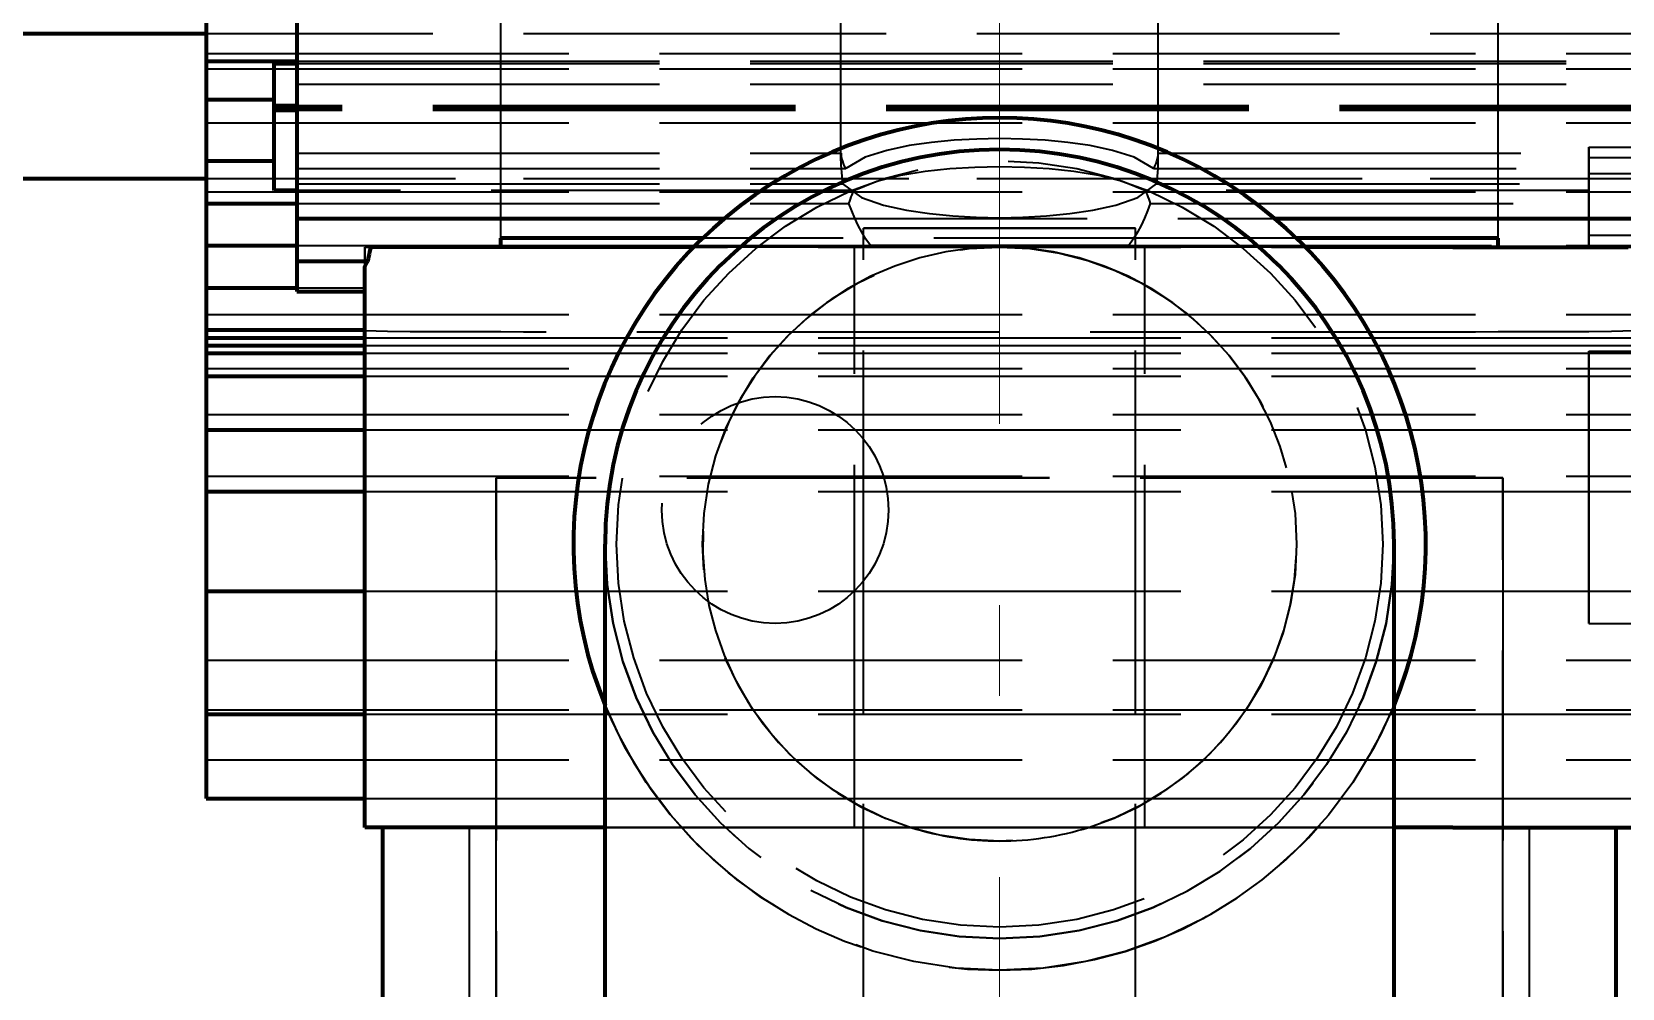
# Model space of a CAD drawing. Header units: millimetres. Extents: x 0 to 2382, y 0 to 420.
# Drawn here: x 306.23 to 323.77, y 348.5 to 359.04 of the extents above; entities that cross this region are included whole.
import ezdxf

# ---------------------------------------------------------------- set-up
doc = ezdxf.new("R2010")
doc.units = ezdxf.units.MM
doc.linetypes.add('IRAM-E-TRAZOS', pattern=[5, 4, -1])
doc.linetypes.add('IRAM-F-TRAZO-PUNTO', pattern=[20, 15, -2, 1, -2])
for name, color, linetype, lineweight in [('01-VISIBLE', 7, 'CONTINUOUS', 70), ('02-OCULTA', 4, 'IRAM-E-TRAZOS', 35), ('03-EJE', 1, 'IRAM-F-TRAZO-PUNTO', 18)]:
    doc.layers.add(name, color=color, linetype=linetype, lineweight=lineweight)

msp = doc.modelspace()

# ---------------------------------------------------------------- linework, layer by layer
at = {"layer": '01-VISIBLE'}
for p, q in [((308.153, 363.291), (308.153, 358.721)), ((309.153, 362.741), (309.153, 356.986)), ((308.153, 359.021), (303.653, 359.021)), ((308.153, 358.721), (309.153, 358.721)), ((308.153, 358.721), (308.153, 358.296)), ((308.903, 358.693), (309.153, 358.693)), ((308.903, 358.296), (308.903, 358.693)), ((308.153, 358.296), (308.903, 358.296)), ((308.153, 358.296), (308.153, 357.621)), ((308.903, 357.621), (308.903, 358.296)), ((309.153, 358.229), (308.903, 358.229)), ((309.153, 358.212), (308.903, 358.212)), ((309.153, 358.197), (308.903, 358.197)), ((309.153, 358.184), (308.903, 358.184)), ((309.153, 358.175), (308.903, 358.175)), ((308.153, 357.621), (308.903, 357.621)), ((308.153, 357.621), (308.153, 357.151)), ((308.903, 357.294), (308.903, 357.621)), ((308.153, 357.421), (304.353, 357.421)), ((309.153, 357.294), (308.903, 357.294)), ((308.153, 357.151), (309.153, 357.151)), ((308.153, 357.151), (308.153, 356.686)), ((309.153, 356.986), (309.153, 356.516)), ((309.153, 356.986), (313.87, 356.986)), ((319.937, 356.986), (324.653, 356.986)), ((311.403, 356.671), (311.403, 356.769)), ((313.63, 356.769), (311.403, 356.769)), ((322.403, 356.769), (320.177, 356.769)), ((322.403, 356.671), (322.403, 356.769)), ((308.153, 356.686), (308.153, 356.221)), ((308.153, 356.686), (309.153, 356.686)), ((313.532, 356.671), (311.903, 356.671)), ((313.532, 356.671), (311.903, 356.671)), ((321.903, 356.671), (320.274, 356.671)), ((321.903, 356.671), (320.274, 356.671)), ((309.153, 356.516), (309.153, 356.181)), ((309.153, 356.516), (309.937, 356.516)), ((309.903, 350.271), (309.903, 356.432)), ((308.153, 356.221), (309.153, 356.221)), ((308.153, 356.221), (308.153, 355.756)), ((309.153, 356.181), (309.903, 356.181)), ((308.153, 355.756), (309.903, 355.756)), ((308.153, 355.756), (308.153, 355.671)), ((308.153, 355.671), (308.153, 355.586)), ((308.153, 355.671), (309.903, 355.671)), ((308.153, 355.586), (308.153, 355.501)), ((308.153, 355.586), (309.903, 355.586)), ((308.153, 355.501), (308.153, 355.246)), ((308.153, 355.501), (309.903, 355.501)), ((308.153, 355.246), (308.153, 354.656)), ((308.153, 355.246), (309.903, 355.246)), ((308.153, 354.656), (308.153, 353.976)), ((308.153, 354.656), (309.903, 354.656)), ((308.153, 353.976), (308.153, 352.876)), ((308.153, 353.976), (309.903, 353.976)), ((308.153, 352.876), (308.153, 351.521)), ((308.153, 352.876), (309.903, 352.876)), ((308.153, 351.521), (308.153, 350.591)), ((308.153, 351.521), (309.903, 351.521)), ((308.153, 350.591), (309.903, 350.591)), ((310.103, 348.221), (310.103, 350.271)), ((312.553, 350.271), (311.903, 350.271)), ((321.903, 350.271), (321.253, 350.271)), ((323.703, 348.221), (323.703, 350.271))]:
    msp.add_line(p, q, dxfattribs=at)
for points in [[(309.937, 356.516), (309.942, 356.542), (309.947, 356.568), (309.953, 356.594), (309.959, 356.62), (309.965, 356.646), (309.972, 356.671)], [(311.903, 356.671), (311.627, 356.671), (311.351, 356.671), (311.075, 356.671), (310.8, 356.671), (310.524, 356.671), (310.248, 356.671), (309.972, 356.671)], [(321.903, 356.671), (322.179, 356.671), (322.455, 356.671), (322.731, 356.671), (323.007, 356.671), (323.283, 356.671), (323.559, 356.671), (323.835, 356.671)], [(309.903, 356.432), (309.904, 356.447), (309.908, 356.462), (309.913, 356.477), (309.92, 356.491), (309.928, 356.504), (309.937, 356.516)], [(312.553, 348.396), (312.553, 348.646), (312.553, 348.896), (312.553, 349.146), (312.553, 349.396), (312.553, 349.646), (312.553, 349.896), (312.553, 350.146), (312.553, 350.396), (312.553, 350.646), (312.553, 350.896), (312.553, 351.146), (312.553, 351.396), (312.553, 351.646), (312.553, 351.896), (312.553, 352.146), (312.553, 352.396), (312.553, 352.646), (312.553, 352.896), (312.553, 353.146), (312.553, 353.396)], [(321.253, 348.396), (321.253, 348.646), (321.253, 348.896), (321.253, 349.146), (321.253, 349.396), (321.253, 349.646), (321.253, 349.896), (321.253, 350.146), (321.253, 350.396), (321.253, 350.646), (321.253, 350.896), (321.253, 351.146), (321.253, 351.396), (321.253, 351.646), (321.253, 351.896), (321.253, 352.146), (321.253, 352.396), (321.253, 352.646), (321.253, 352.896), (321.253, 353.146), (321.253, 353.396)], [(311.903, 350.271), (311.653, 350.271), (311.403, 350.271), (311.153, 350.271), (310.903, 350.271), (310.653, 350.271), (310.403, 350.271), (310.153, 350.271), (309.903, 350.271)], [(321.903, 350.271), (322.153, 350.271), (322.403, 350.271), (322.653, 350.271), (322.903, 350.271), (323.153, 350.271), (323.403, 350.271), (323.653, 350.271), (323.903, 350.271)]]:
    msp.add_lwpolyline(points, dxfattribs=at)
for radius, start, end in [(4.7, -22.2513, -157.7487), (4.35, 0, 180)]:
    msp.add_arc((316.903, 353.396), radius, start, end, dxfattribs=at)
at = {"layer": '02-OCULTA'}
for p, q in [((315.153, 357.621), (315.153, 368.116)), ((318.653, 357.621), (318.653, 368.116)), ((309.153, 358.466), (309.153, 366.001)), ((308.153, 358.806), (308.153, 360.246)), ((311.403, 356.769), (311.403, 360.116)), ((311.403, 356.671), (311.403, 360.116)), ((311.403, 356.769), (311.403, 360.116)), ((322.403, 356.769), (322.403, 360.116)), ((322.403, 356.671), (322.403, 360.116)), ((322.403, 356.769), (322.403, 360.116)), ((325.653, 359.021), (308.153, 359.021)), ((325.653, 359.021), (308.153, 359.021)), ((308.153, 358.806), (325.653, 358.806)), ((308.153, 358.636), (308.153, 358.806)), ((308.153, 358.806), (325.653, 358.806)), ((308.903, 358.693), (308.903, 358.229)), ((309.153, 358.721), (324.653, 358.721)), ((309.153, 358.693), (324.653, 358.693)), ((308.153, 358.636), (325.653, 358.636)), ((308.153, 358.041), (308.153, 358.636)), ((308.153, 358.636), (325.653, 358.636)), ((309.153, 357.536), (309.153, 358.466)), ((309.153, 358.466), (324.653, 358.466)), ((308.903, 358.229), (308.903, 358.212)), ((308.903, 358.212), (308.903, 358.197)), ((308.903, 358.197), (308.903, 358.184)), ((308.903, 358.184), (308.903, 358.175)), ((308.903, 358.175), (308.903, 357.294)), ((324.653, 358.229), (309.153, 358.229)), ((324.653, 358.212), (309.153, 358.212)), ((324.653, 358.197), (309.153, 358.197)), ((324.653, 358.184), (309.153, 358.184)), ((324.653, 358.175), (309.153, 358.175)), ((308.153, 358.041), (325.653, 358.041)), ((308.153, 357.281), (308.153, 358.041)), ((309.153, 357.366), (309.153, 357.706)), ((309.153, 357.706), (309.153, 357.536)), ((309.153, 357.706), (315.155, 357.706)), ((318.651, 357.706), (323.403, 357.706)), ((323.403, 357.771), (324.653, 357.771)), ((323.403, 357.771), (324.653, 357.771)), ((323.403, 357.706), (323.403, 357.536)), ((323.403, 357.366), (323.403, 357.706)), ((323.403, 357.536), (323.403, 357.658)), ((323.403, 357.658), (324.653, 357.658)), ((309.153, 357.536), (315.206, 357.536)), ((318.601, 357.536), (323.403, 357.536)), ((323.403, 357.482), (323.403, 357.294)), ((323.403, 357.482), (324.903, 357.482)), ((325.903, 357.421), (308.153, 357.421)), ((325.653, 357.421), (308.153, 357.421)), ((308.153, 357.281), (325.653, 357.281)), ((308.153, 355.926), (308.153, 357.281)), ((309.153, 356.181), (309.153, 357.366)), ((309.153, 357.366), (315.172, 357.366)), ((315.295, 357.294), (309.153, 357.294)), ((323.403, 357.294), (318.511, 357.294)), ((318.635, 357.366), (323.403, 357.366)), ((323.403, 356.801), (323.403, 357.366)), ((323.403, 357.294), (323.403, 357.151)), ((309.153, 357.151), (315.242, 357.151)), ((318.565, 357.151), (323.403, 357.151)), ((323.403, 357.151), (323.403, 356.686)), ((313.87, 356.986), (319.937, 356.986)), ((311.403, 356.671), (311.403, 356.769)), ((320.177, 356.769), (313.63, 356.769)), ((315.403, 341.53), (315.403, 356.88)), ((318.403, 341.53), (318.403, 356.88)), ((322.403, 356.671), (322.403, 356.769)), ((323.403, 356.801), (324.653, 356.801)), ((308.153, 356.686), (325.653, 356.686)), ((309.153, 356.686), (315.478, 356.686)), ((309.903, 356.432), (309.903, 356.671)), ((309.903, 350.271), (309.903, 356.671)), ((323.903, 356.671), (309.903, 356.671)), ((309.903, 356.671), (309.903, 356.181)), ((309.903, 356.432), (309.903, 356.671)), ((309.903, 355.745), (309.903, 356.671)), ((309.903, 356.221), (309.903, 356.671)), ((309.903, 356.671), (323.903, 356.671)), ((309.972, 356.671), (311.403, 356.671)), ((311.903, 356.671), (311.403, 356.671)), ((322.403, 356.671), (311.403, 356.671)), ((321.903, 356.671), (311.903, 356.671)), ((316.903, 356.671), (313.532, 356.671)), ((320.274, 356.671), (313.532, 356.671)), ((315.303, 350.271), (315.303, 356.671)), ((320.274, 356.671), (316.903, 356.671)), ((318.329, 356.686), (323.403, 356.686)), ((318.503, 350.271), (318.503, 356.671)), ((322.403, 356.671), (321.903, 356.671)), ((322.403, 356.671), (323.835, 356.671)), ((323.403, 356.686), (325.653, 356.686)), ((323.403, 356.671), (323.903, 356.671)), ((323.403, 356.671), (323.903, 356.671)), ((309.903, 356.181), (309.903, 356.432)), ((309.153, 356.221), (309.903, 356.221)), ((309.903, 355.756), (309.903, 356.221)), ((309.153, 356.181), (309.903, 356.181)), ((308.153, 355.926), (325.653, 355.926)), ((308.153, 355.331), (308.153, 355.926)), ((309.903, 355.745), (309.903, 355.756)), ((321.903, 355.733), (311.903, 355.733)), ((308.153, 355.586), (325.653, 355.586)), ((309.903, 355.671), (325.653, 355.671)), ((309.903, 355.586), (325.653, 355.586)), ((323.403, 355.521), (325.903, 355.521)), ((323.403, 355.521), (325.903, 355.521)), ((309.903, 355.501), (325.653, 355.501)), ((308.153, 355.331), (325.653, 355.331)), ((308.153, 354.826), (308.153, 355.331)), ((309.903, 355.246), (325.653, 355.246)), ((308.153, 354.826), (325.653, 354.826)), ((308.153, 354.146), (308.153, 354.826)), ((309.903, 354.656), (325.653, 354.656)), ((308.153, 354.146), (325.653, 354.146)), ((308.153, 352.116), (308.153, 354.146)), ((322.453, 354.126), (311.353, 354.126)), ((311.353, 354.126), (311.353, 348.224)), ((311.353, 354.121), (311.353, 354.126)), ((322.453, 354.121), (311.353, 354.121)), ((311.353, 348.221), (311.353, 354.121)), ((322.453, 354.126), (322.453, 348.224)), ((322.453, 354.121), (322.453, 354.126)), ((322.453, 348.221), (322.453, 354.121)), ((309.903, 353.976), (325.653, 353.976)), ((309.903, 352.876), (325.653, 352.876)), ((323.403, 352.521), (325.903, 352.521)), ((323.403, 352.521), (325.903, 352.521)), ((308.153, 352.116), (325.653, 352.116)), ((308.153, 351.566), (308.153, 352.116)), ((308.153, 351.566), (325.653, 351.566)), ((308.153, 351.016), (308.153, 351.566)), ((309.903, 351.521), (325.653, 351.521)), ((308.153, 351.016), (325.653, 351.016)), ((308.153, 350.591), (308.153, 351.016)), ((308.153, 350.591), (325.653, 350.591)), ((309.903, 350.591), (325.653, 350.591)), ((311.059, 348.221), (311.059, 350.271)), ((321.903, 350.271), (311.903, 350.271)), ((315.924, 350.271), (312.553, 350.271)), ((315.924, 350.271), (317.883, 350.271)), ((321.253, 350.271), (317.883, 350.271)), ((322.747, 348.221), (322.747, 350.271)), ((323.403, 350.271), (323.903, 350.271))]:
    msp.add_line(p, q, dxfattribs=at)
for points in [[(308.153, 359.021), (308.153, 358.755), (308.153, 358.488), (308.153, 358.221), (308.153, 357.955), (308.153, 357.688), (308.153, 357.421)], [(308.153, 357.421), (308.153, 357.688), (308.153, 357.955), (308.153, 358.221), (308.153, 358.488), (308.153, 358.755), (308.153, 359.021)], [(316.903, 357.867), (316.653, 357.862), (316.402, 357.849), (316.153, 357.825), (315.905, 357.789), (315.66, 357.737), (315.421, 357.662), (315.206, 357.536)], [(318.601, 357.536), (318.386, 357.662), (318.147, 357.737), (317.902, 357.789), (317.654, 357.825), (317.404, 357.849), (317.154, 357.862), (316.903, 357.867)], [(315.155, 357.706), (315.155, 357.692), (315.154, 357.678), (315.154, 357.664), (315.154, 357.65), (315.153, 357.636), (315.153, 357.621)], [(315.153, 357.621), (315.154, 357.579), (315.155, 357.536), (315.158, 357.494), (315.162, 357.451), (315.166, 357.409), (315.172, 357.366)], [(315.206, 357.536), (315.193, 357.563), (315.182, 357.591), (315.173, 357.619), (315.165, 357.648), (315.159, 357.677), (315.155, 357.706)], [(318.651, 357.706), (318.647, 357.677), (318.642, 357.648), (318.634, 357.619), (318.625, 357.591), (318.613, 357.563), (318.601, 357.536)], [(318.635, 357.366), (318.64, 357.409), (318.645, 357.451), (318.649, 357.494), (318.651, 357.536), (318.653, 357.579), (318.653, 357.621)], [(318.653, 357.621), (318.653, 357.636), (318.653, 357.65), (318.653, 357.664), (318.652, 357.678), (318.652, 357.692), (318.651, 357.706)], [(323.403, 356.671), (323.403, 356.855), (323.403, 357.038), (323.403, 357.221), (323.403, 357.405), (323.403, 357.588), (323.403, 357.771)], [(323.403, 357.771), (323.403, 357.588), (323.403, 357.405), (323.403, 357.221), (323.403, 357.038), (323.403, 356.855), (323.403, 356.671)], [(323.403, 357.658), (323.403, 357.677), (323.403, 357.696), (323.403, 357.715), (323.403, 357.734), (323.403, 357.753), (323.403, 357.771)], [(323.403, 357.771), (323.403, 357.61), (323.403, 357.448), (323.403, 357.286), (323.403, 357.124), (323.403, 356.963), (323.403, 356.801)], [(315.295, 357.294), (315.548, 357.397), (315.814, 357.463), (316.084, 357.507), (316.356, 357.536), (316.63, 357.553), (316.903, 357.558)], [(316.903, 357.558), (317.177, 357.553), (317.45, 357.536), (317.723, 357.507), (317.993, 357.463), (318.258, 357.397), (318.511, 357.294)], [(323.403, 356.686), (323.403, 356.819), (323.403, 356.952), (323.403, 357.084), (323.403, 357.217), (323.403, 357.349), (323.403, 357.482)], [(315.172, 357.366), (315.38, 357.218), (315.623, 357.132), (315.875, 357.077), (316.131, 357.04), (316.387, 357.015), (316.645, 356.999), (316.903, 356.993), (317.161, 356.999), (317.419, 357.015), (317.676, 357.04), (317.932, 357.077), (318.184, 357.132), (318.427, 357.218), (318.635, 357.366)], [(315.242, 357.151), (315.25, 357.175), (315.258, 357.199), (315.267, 357.223), (315.276, 357.247), (315.286, 357.27), (315.295, 357.294)], [(318.511, 357.294), (318.521, 357.27), (318.53, 357.247), (318.539, 357.223), (318.548, 357.199), (318.557, 357.175), (318.565, 357.151)], [(315.478, 356.686), (315.429, 356.759), (315.384, 356.833), (315.342, 356.91), (315.305, 356.989), (315.272, 357.069), (315.242, 357.151)], [(318.565, 357.151), (318.535, 357.069), (318.502, 356.989), (318.464, 356.91), (318.423, 356.833), (318.378, 356.759), (318.329, 356.686)], [(316.903, 356.88), (316.653, 356.88), (316.403, 356.88), (316.153, 356.88), (315.903, 356.88), (315.653, 356.88), (315.403, 356.88)], [(315.403, 356.88), (315.653, 356.88), (315.903, 356.88), (316.153, 356.88), (316.403, 356.88), (316.653, 356.88), (316.903, 356.88), (317.153, 356.88), (317.403, 356.88), (317.653, 356.88), (317.903, 356.88), (318.153, 356.88), (318.403, 356.88)], [(318.403, 356.88), (318.153, 356.88), (317.903, 356.88), (317.653, 356.88), (317.403, 356.88), (317.153, 356.88), (316.903, 356.88)], [(309.972, 356.671), (309.96, 356.671), (309.949, 356.671), (309.938, 356.671), (309.926, 356.671), (309.915, 356.671), (309.903, 356.671)], [(311.903, 356.671), (311.653, 356.671), (311.403, 356.671), (311.153, 356.671), (310.903, 356.671), (310.653, 356.671), (310.403, 356.671), (310.153, 356.671), (309.903, 356.671)], [(309.972, 356.671), (309.96, 356.671), (309.949, 356.671), (309.938, 356.671), (309.926, 356.671), (309.915, 356.671), (309.903, 356.671)], [(316.903, 356.671), (316.637, 356.671), (316.37, 356.671), (316.103, 356.671), (315.837, 356.671), (315.57, 356.671), (315.303, 356.671)], [(315.303, 356.671), (315.57, 356.671), (315.837, 356.671), (316.103, 356.671), (316.37, 356.671), (316.637, 356.671), (316.903, 356.671), (317.17, 356.671), (317.437, 356.671), (317.703, 356.671), (317.97, 356.671), (318.237, 356.671), (318.503, 356.671)], [(318.329, 356.686), (318.07, 356.686), (317.811, 356.686), (317.551, 356.686), (317.292, 356.686), (317.033, 356.686), (316.774, 356.686), (316.515, 356.686), (316.255, 356.686), (315.996, 356.686), (315.737, 356.686), (315.478, 356.686)], [(318.503, 356.671), (318.237, 356.671), (317.97, 356.671), (317.703, 356.671), (317.437, 356.671), (317.17, 356.671), (316.903, 356.671)], [(321.903, 356.671), (322.153, 356.671), (322.403, 356.671), (322.653, 356.671), (322.903, 356.671), (323.153, 356.671), (323.403, 356.671), (323.653, 356.671), (323.903, 356.671)], [(311.903, 355.733), (311.653, 355.733), (311.403, 355.734), (311.153, 355.734), (310.903, 355.735), (310.653, 355.736), (310.403, 355.737), (310.153, 355.739), (309.903, 355.745)], [(323.903, 355.745), (323.653, 355.739), (323.403, 355.737), (323.153, 355.736), (322.903, 355.735), (322.653, 355.734), (322.403, 355.734), (322.153, 355.733), (321.903, 355.733)], [(323.403, 352.521), (323.403, 352.771), (323.403, 353.021), (323.403, 353.271), (323.403, 353.521), (323.403, 353.771), (323.403, 354.021), (323.403, 354.271), (323.403, 354.521), (323.403, 354.771), (323.403, 355.021), (323.403, 355.271), (323.403, 355.521)], [(323.403, 355.521), (323.403, 355.271), (323.403, 355.021), (323.403, 354.771), (323.403, 354.521), (323.403, 354.271), (323.403, 354.021), (323.403, 353.771), (323.403, 353.521), (323.403, 353.271), (323.403, 353.021), (323.403, 352.771), (323.403, 352.521)], [(311.903, 350.271), (311.653, 350.271), (311.403, 350.271), (311.153, 350.271), (310.903, 350.271), (310.653, 350.271), (310.403, 350.271), (310.153, 350.271), (309.903, 350.271)], [(316.903, 350.271), (316.651, 350.271), (316.4, 350.271), (316.148, 350.271), (315.896, 350.271), (315.644, 350.271), (315.392, 350.271), (315.14, 350.271), (314.889, 350.271), (314.637, 350.271), (314.385, 350.271), (314.133, 350.271), (313.881, 350.271), (313.629, 350.271), (313.377, 350.271), (313.126, 350.271), (312.874, 350.271), (312.622, 350.271), (312.37, 350.271), (312.118, 350.271), (311.866, 350.271), (311.614, 350.271), (311.363, 350.271), (311.111, 350.271), (310.859, 350.271), (310.607, 350.271), (310.355, 350.271), (310.103, 350.271)], [(310.103, 350.271), (310.355, 350.271), (310.607, 350.271), (310.859, 350.271), (311.111, 350.271), (311.363, 350.271), (311.614, 350.271), (311.866, 350.271), (312.118, 350.271), (312.37, 350.271), (312.622, 350.271), (312.874, 350.271), (313.126, 350.271), (313.377, 350.271), (313.629, 350.271), (313.881, 350.271), (314.133, 350.271), (314.385, 350.271), (314.637, 350.271), (314.889, 350.271), (315.14, 350.271), (315.392, 350.271), (315.644, 350.271), (315.896, 350.271), (316.148, 350.271), (316.4, 350.271), (316.651, 350.271), (316.903, 350.271), (317.155, 350.271), (317.407, 350.271), (317.659, 350.271), (317.911, 350.271), (318.163, 350.271), (318.414, 350.271), (318.666, 350.271), (318.918, 350.271), (319.17, 350.271), (319.422, 350.271), (319.674, 350.271), (319.926, 350.271), (320.177, 350.271), (320.429, 350.271), (320.681, 350.271), (320.933, 350.271), (321.185, 350.271), (321.437, 350.271), (321.689, 350.271), (321.94, 350.271), (322.192, 350.271), (322.444, 350.271), (322.696, 350.271), (322.948, 350.271), (323.2, 350.271), (323.451, 350.271), (323.703, 350.271)], [(316.903, 350.271), (316.649, 350.271), (316.395, 350.271), (316.141, 350.271), (315.887, 350.271), (315.633, 350.271), (315.379, 350.271), (315.125, 350.271), (314.871, 350.271), (314.617, 350.271), (314.362, 350.271), (314.108, 350.271), (313.854, 350.271), (313.6, 350.271), (313.346, 350.271), (313.092, 350.271), (312.838, 350.271), (312.584, 350.271), (312.33, 350.271), (312.076, 350.271), (311.822, 350.271), (311.568, 350.271), (311.313, 350.271), (311.059, 350.271)], [(311.059, 350.271), (311.313, 350.271), (311.568, 350.271), (311.822, 350.271), (312.076, 350.271), (312.33, 350.271), (312.584, 350.271), (312.838, 350.271), (313.092, 350.271), (313.346, 350.271), (313.6, 350.271), (313.854, 350.271), (314.108, 350.271), (314.362, 350.271), (314.617, 350.271), (314.871, 350.271), (315.125, 350.271), (315.379, 350.271), (315.633, 350.271), (315.887, 350.271), (316.141, 350.271), (316.395, 350.271), (316.649, 350.271), (316.903, 350.271), (317.157, 350.271), (317.412, 350.271), (317.666, 350.271), (317.92, 350.271), (318.174, 350.271), (318.428, 350.271), (318.682, 350.271), (318.936, 350.271), (319.19, 350.271), (319.444, 350.271), (319.698, 350.271), (319.952, 350.271), (320.206, 350.271), (320.461, 350.271), (320.715, 350.271), (320.969, 350.271), (321.223, 350.271), (321.477, 350.271), (321.731, 350.271), (321.985, 350.271), (322.239, 350.271), (322.493, 350.271), (322.747, 350.271)], [(316.903, 350.271), (316.637, 350.271), (316.37, 350.271), (316.103, 350.271), (315.837, 350.271), (315.57, 350.271), (315.303, 350.271)], [(315.303, 350.271), (315.57, 350.271), (315.837, 350.271), (316.103, 350.271), (316.37, 350.271), (316.637, 350.271), (316.903, 350.271), (317.17, 350.271), (317.437, 350.271), (317.703, 350.271), (317.97, 350.271), (318.237, 350.271), (318.503, 350.271)], [(323.703, 350.271), (323.451, 350.271), (323.2, 350.271), (322.948, 350.271), (322.696, 350.271), (322.444, 350.271), (322.192, 350.271), (321.94, 350.271), (321.689, 350.271), (321.437, 350.271), (321.185, 350.271), (320.933, 350.271), (320.681, 350.271), (320.429, 350.271), (320.177, 350.271), (319.926, 350.271), (319.674, 350.271), (319.422, 350.271), (319.17, 350.271), (318.918, 350.271), (318.666, 350.271), (318.414, 350.271), (318.163, 350.271), (317.911, 350.271), (317.659, 350.271), (317.407, 350.271), (317.155, 350.271), (316.903, 350.271)], [(322.747, 350.271), (322.493, 350.271), (322.239, 350.271), (321.985, 350.271), (321.731, 350.271), (321.477, 350.271), (321.223, 350.271), (320.969, 350.271), (320.715, 350.271), (320.461, 350.271), (320.206, 350.271), (319.952, 350.271), (319.698, 350.271), (319.444, 350.271), (319.19, 350.271), (318.936, 350.271), (318.682, 350.271), (318.428, 350.271), (318.174, 350.271), (317.92, 350.271), (317.666, 350.271), (317.412, 350.271), (317.157, 350.271), (316.903, 350.271)], [(318.503, 350.271), (318.237, 350.271), (317.97, 350.271), (317.703, 350.271), (317.437, 350.271), (317.17, 350.271), (316.903, 350.271)], [(321.903, 350.271), (322.153, 350.271), (322.403, 350.271), (322.653, 350.271), (322.903, 350.271), (323.153, 350.271), (323.403, 350.271), (323.653, 350.271), (323.903, 350.271)]]:
    msp.add_lwpolyline(points, dxfattribs=at)
for centre, radius in [((316.903, 353.396), 4.7), ((316.903, 353.396), 4.35), ((316.903, 353.396), 4.225), ((316.903, 353.396), 4.225), ((316.903, 353.396), 3.275), ((314.428, 353.771), 1.25), ((314.428, 353.771), 1.25)]:
    msp.add_circle(centre, radius, dxfattribs=at)
for radius, start, end in [(3.275, 90, -107.408), (3.275, -72.592, 90), (4.35, 180, -90), (4.35, -90, 0), (4.7, -157.7487, -90), (4.7, -90, -22.2513), (3.275, -107.408, -90), (3.275, -90, -72.592)]:
    msp.add_arc((316.903, 353.396), radius, start, end, dxfattribs=at)
at = {"layer": '03-EJE'}
msp.add_line((316.903, 154.721), (316.903, 372.326), dxfattribs=at)

doc.saveas('drawing.dxf')
